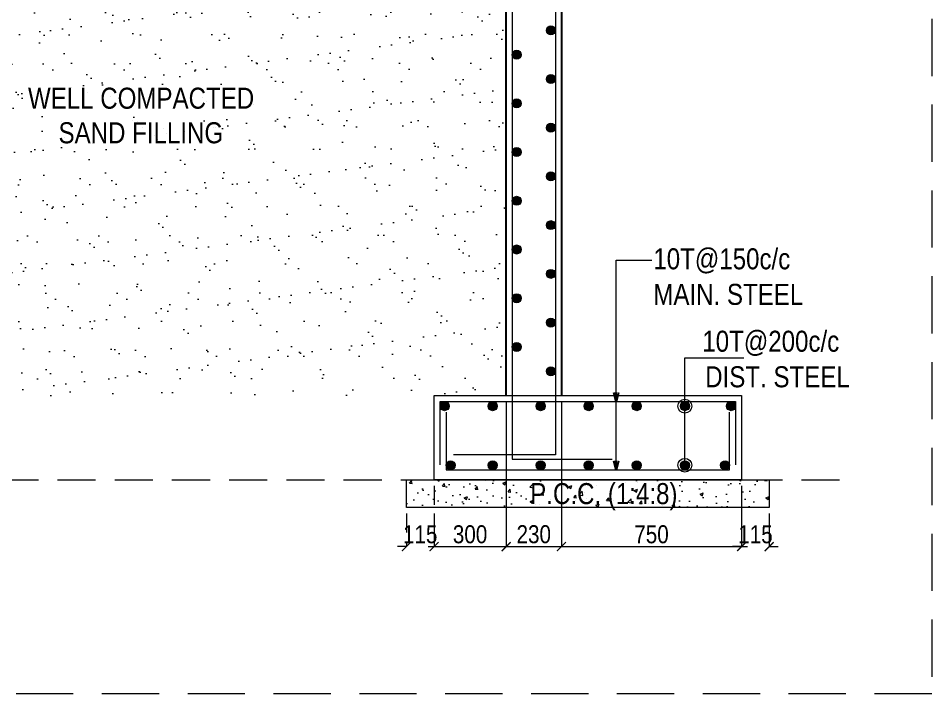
# Model space of a CAD drawing. Header units: millimetres. Extents: x 1112055 to 3390982, y -148532 to 766891.
# Drawn here: x 1851232 to 1866435, y 267857 to 279104 of the extents above; entities that cross this region are included whole.
import ezdxf

# ---------------------------------------------------------------- set-up
doc = ezdxf.new("R2010")
doc.units = ezdxf.units.MM
doc.header["$PDMODE"] = 35
doc.header["$PDSIZE"] = -25
doc.linetypes.add('Hidden', pattern=[9.525, 6.35, -3.175])
for name, color, linetype, lineweight in [('A_Levels', 150, 'Hidden', 13), ('B FINAL COLUMN', 1, 'Continuous', 30), ('B FOOTING', 49, 'Continuous', 20), ('B HATCH', 250, 'Continuous', 0), ('B P.C.C', 251, 'Continuous', 0), ('B STEEL', 34, 'Continuous', 15), ('B STEEL TEXT', 7, 'Continuous', 15), ('B-ST DIM', 250, 'Continuous', 18)]:
    doc.layers.add(name, color=color, linetype=linetype, lineweight=lineweight)
doc.styles.add('ARIAL', font='arial.ttf')
doc.styles.add('Q1', font='g13f12d.shx', dxfattribs={"width": 0.8})
doc.styles.add('SWINC', font='swissc.ttf')
doc.dimstyles.new('BH-STD', dxfattribs={"dimscale": 0, "dimtxt": 230, "dimasz": 125, "dimexe": 0, "dimexo": 100, "dimgap": 50, "dimtad": 1, "dimdec": 0, "dimzin": 1, "dimdsep": 46, "dimtxsty": 'Q1', "dimblk": 'ARCHTICK', "dimcen": 1, "dimdle": 100, "dimclrd": 250, "dimclre": 250, "dimclrt": 256, "dimadec": 0, "dimazin": 0, "dimtfac": 1, "dimtdec": 0, "dimtix": 1, "dimtofl": 0, "dimtmove": 0, "dimatfit": 2, "dimfxl": 1, "dimtolj": 1, "dimtzin": 0, "dimlwd": 9, "dimlwe": 9, "dimarcsym": 0})
doc.dimstyles.new('DIM 1', dxfattribs={"dimscale": 0, "dimtxt": 230, "dimasz": 150, "dimexe": 0.18, "dimexo": 0.0625, "dimgap": 0.5, "dimtad": 1, "dimdec": 0, "dimzin": 0, "dimdsep": 46, "dimtxsty": 'ARIAL', "dimblk": 'OBLIQUE', "dimcen": 6, "dimse1": 1, "dimse2": 1, "dimclrd": 256, "dimclrt": 256, "dimadec": 0, "dimazin": 2, "dimtfac": 0.75, "dimtdec": 0, "dimtix": 1, "dimtofl": 0, "dimtmove": 1, "dimatfit": 3, "dimldrblk": 'OPEN30', "dimfxl": 0.18, "dimfrac": 1, "dimtolj": 1, "dimtzin": 0, "dimlwd": -1, "dimarcsym": 0})

# ---------------------------------------------------------------- blocks, each defined once
blk = doc.blocks.new('_ArchTick')
at = {"color": 0, "linetype": 'ByBlock', "const_width": 0.15}
blk.add_lwpolyline([(-0.5, -0.5), (0.5, 0.5)], dxfattribs=at)
blk = doc.blocks.new('*D76')
at = {"layer": 'B-ST DIM', "color": 7, "lineweight": 9, "ltscale": 50, "transparency": 16777216}
for p, q in [((1859351, 272720), (1859351, 270306)), ((1858051, 270306), (1859451, 270306))]:
    blk.add_line(p, q, dxfattribs=at)
at = {"layer": 'B-ST DIM', "color": 7, "linetype": 'Hidden', "lineweight": 9, "ltscale": 50, "transparency": 16777216}
blk.add_line((1858151, 271320), (1858151, 270306), dxfattribs=at)
at = {"layer": 'Defpoints', "color": 0, "ltscale": 50, "transparency": 16777216}
for p in [(1859351, 272820), (1858151, 271420), (1859351, 270306)]:
    blk.add_point(p, dxfattribs=at)
at = {"layer": 'B-ST DIM', "color": 7, "lineweight": 9, "ltscale": 50, "transparency": 16777216, "xscale": 150, "yscale": 150, "zscale": 150, "rotation": 180}
blk.add_blockref('_ArchTick', (1858151, 270306), dxfattribs=at)
at = {"layer": 'B-ST DIM', "color": 7, "lineweight": 9, "ltscale": 50, "transparency": 16777216, "xscale": 150, "yscale": 150, "zscale": 150}
blk.add_blockref('_ArchTick', (1859351, 270306), dxfattribs=at)
at = {"layer": 'B-ST DIM', "color": 7, "ltscale": 50, "transparency": 16777216, "insert": (1858751, 270510), "char_height": 300, "attachment_point": 5, "style": 'SWINC'}
blk.add_mtext('\\A1;300', dxfattribs=at)
blk = doc.blocks.new('*D77')
at = {"layer": 'B-ST DIM', "color": 7, "linetype": 'Hidden', "lineweight": 9, "ltscale": 50, "transparency": 16777216}
blk.add_line((1859351, 272720), (1859351, 270306), dxfattribs=at)
at = {"layer": 'B-ST DIM', "color": 7, "lineweight": 9, "ltscale": 50, "transparency": 16777216}
for p, q in [((1860271, 272720), (1860271, 270306)), ((1859251, 270306), (1860371, 270306))]:
    blk.add_line(p, q, dxfattribs=at)
at = {"layer": 'Defpoints', "color": 0, "ltscale": 50, "transparency": 16777216}
for p in [(1859351, 272820), (1860271, 272820), (1860271, 270306)]:
    blk.add_point(p, dxfattribs=at)
at = {"layer": 'B-ST DIM', "color": 7, "lineweight": 9, "ltscale": 50, "transparency": 16777216, "xscale": 150, "yscale": 150, "zscale": 150, "rotation": 180}
blk.add_blockref('_ArchTick', (1859351, 270306), dxfattribs=at)
at = {"layer": 'B-ST DIM', "color": 7, "lineweight": 9, "ltscale": 50, "transparency": 16777216, "xscale": 150, "yscale": 150, "zscale": 150}
blk.add_blockref('_ArchTick', (1860271, 270306), dxfattribs=at)
at = {"layer": 'B-ST DIM', "color": 7, "ltscale": 50, "transparency": 16777216, "insert": (1859811, 270511), "char_height": 300, "attachment_point": 5, "style": 'SWINC'}
blk.add_mtext('\\A1;230', dxfattribs=at)
blk = doc.blocks.new('*D78')
at = {"layer": 'B-ST DIM', "color": 7, "linetype": 'Hidden', "lineweight": 9, "ltscale": 50, "transparency": 16777216}
blk.add_line((1860271, 272720), (1860271, 270306), dxfattribs=at)
at = {"layer": 'B-ST DIM', "color": 7, "lineweight": 9, "ltscale": 50, "transparency": 16777216}
for p, q in [((1863271, 271320), (1863271, 270306)), ((1860171, 270306), (1863371, 270306))]:
    blk.add_line(p, q, dxfattribs=at)
at = {"layer": 'Defpoints', "color": 0, "ltscale": 50, "transparency": 16777216}
for p in [(1860271, 272820), (1863271, 271420), (1863271, 270306)]:
    blk.add_point(p, dxfattribs=at)
at = {"layer": 'B-ST DIM', "color": 7, "lineweight": 9, "ltscale": 50, "transparency": 16777216, "xscale": 150, "yscale": 150, "zscale": 150, "rotation": 180}
blk.add_blockref('_ArchTick', (1860271, 270306), dxfattribs=at)
at = {"layer": 'B-ST DIM', "color": 7, "lineweight": 9, "ltscale": 50, "transparency": 16777216, "xscale": 150, "yscale": 150, "zscale": 150}
blk.add_blockref('_ArchTick', (1863271, 270306), dxfattribs=at)
at = {"layer": 'B-ST DIM', "color": 7, "ltscale": 50, "transparency": 16777216, "insert": (1861771, 270510), "char_height": 300, "attachment_point": 5, "style": 'SWINC'}
blk.add_mtext('\\A1;750', dxfattribs=at)
blk = doc.blocks.new('*D79')
at = {"layer": 'B-ST DIM', "color": 7, "linetype": 'Hidden', "lineweight": 9, "ltscale": 50, "transparency": 16777216}
blk.add_line((1857691, 270860), (1857691, 270306), dxfattribs=at)
at = {"layer": 'B-ST DIM', "color": 7, "lineweight": 9, "ltscale": 50, "transparency": 16777216}
for p, q in [((1858151, 270860), (1858151, 270306)), ((1857691, 270306), (1857541, 270306)), ((1858151, 270306), (1858301, 270306))]:
    blk.add_line(p, q, dxfattribs=at)
at = {"layer": 'Defpoints', "color": 0, "ltscale": 50, "transparency": 16777216}
for p in [(1857691, 270960), (1858151, 270960), (1858151, 270306)]:
    blk.add_point(p, dxfattribs=at)
at = {"layer": 'B-ST DIM', "color": 7, "lineweight": 9, "ltscale": 50, "transparency": 16777216, "xscale": 150, "yscale": 150, "zscale": 150}
blk.add_blockref('_ArchTick', (1857691, 270306), dxfattribs=at)
at = {"layer": 'B-ST DIM', "color": 7, "lineweight": 9, "ltscale": 50, "transparency": 16777216, "xscale": 150, "yscale": 150, "zscale": 150, "rotation": 180}
blk.add_blockref('_ArchTick', (1858151, 270306), dxfattribs=at)
at = {"layer": 'B-ST DIM', "color": 7, "ltscale": 50, "transparency": 16777216, "insert": (1857921, 270510), "char_height": 300, "attachment_point": 5, "style": 'SWINC'}
blk.add_mtext('\\A1;115', dxfattribs=at)
blk = doc.blocks.new('*D80')
at = {"layer": 'B-ST DIM', "color": 7, "linetype": 'Hidden', "lineweight": 9, "ltscale": 50, "transparency": 16777216}
blk.add_line((1863271, 270860), (1863271, 270306), dxfattribs=at)
at = {"layer": 'B-ST DIM', "color": 7, "lineweight": 9, "ltscale": 50, "transparency": 16777216}
for p, q in [((1863731, 270860), (1863731, 270306)), ((1863271, 270306), (1863121, 270306)), ((1863731, 270306), (1863881, 270306))]:
    blk.add_line(p, q, dxfattribs=at)
at = {"layer": 'Defpoints', "color": 0, "ltscale": 50, "transparency": 16777216}
for p in [(1863271, 270960), (1863731, 270960), (1863731, 270306)]:
    blk.add_point(p, dxfattribs=at)
at = {"layer": 'B-ST DIM', "color": 7, "lineweight": 9, "ltscale": 50, "transparency": 16777216, "xscale": 150, "yscale": 150, "zscale": 150}
blk.add_blockref('_ArchTick', (1863271, 270306), dxfattribs=at)
at = {"layer": 'B-ST DIM', "color": 7, "lineweight": 9, "ltscale": 50, "transparency": 16777216, "xscale": 150, "yscale": 150, "zscale": 150, "rotation": 180}
blk.add_blockref('_ArchTick', (1863731, 270306), dxfattribs=at)
at = {"layer": 'B-ST DIM', "color": 7, "ltscale": 50, "transparency": 16777216, "insert": (1863501, 270510), "char_height": 300, "attachment_point": 5, "style": 'SWINC'}
blk.add_mtext('\\A1;115', dxfattribs=at)
blk = doc.blocks.new('_Oblique')
at = {"color": 0, "linetype": 'ByBlock', "lineweight": -2}
blk.add_line((-0.5, -0.5), (0.5, 0.5), dxfattribs=at)
blk = doc.blocks.new('_Open30')
at = {"color": 0, "linetype": 'ByBlock', "lineweight": -2}
for p, q in [((-1, 0.27), (0, 0)), ((0, 0), (-1, -0.27)), ((0, 0), (-1, 0))]:
    blk.add_line(p, q, dxfattribs=at)

msp = doc.modelspace()

# ---------------------------------------------------------------- hatches: boundary and pattern name
at = {"layer": 'B HATCH', "lineweight": 0}
h = msp.add_hatch(dxfattribs=at)
h.set_pattern_fill('AR-SAND', color=250, scale=15, style=0)
h.set_pattern_definition([(37.5, (265042.1, -248626.4), (-24.00047, 734.11986), [0, -579.12, 0, -647.7, 0, -619.125]), (7.5, (265042.1, -248626.4), (674.2849, 1075.23765), [0, -312.42, 0, -521.97, 0, -200.025]), (327.5, (264573.5, -248626.4), (1186.48856, 2.15578), [0, -190.5, 0, -685.8, 0, -895.35]), (317.5, (264573.5, -248626.4), (1145.3347, 334.394), [0, -95.25, 0, -449.58, 0, -514.35])])
h.paths.add_polyline_path([(1844610.5, 272815.3), (1859350.8, 272819.9), (1859350.8, 280159.9), (1855890.8, 280159.9), (1855842.6, 280208.1), (1855734.5, 280316.2), (1853690.8, 282359.9), (1844610.5, 282359.9)])
h = msp.add_hatch(dxfattribs=at)
h.set_pattern_fill('AR-CONC', color=250, scale=3, style=0)
h.set_pattern_definition([(50, (279162.12, -248626.4), (546.55401, -47.81726), [57.15, -628.65]), (355, (279162.1, -248626.4), (-105.73026, 573.17054), [45.72, -502.92175]), (100.451445, (279207.67, -248630.37), (440.82374, 525.35326), [48.57003, -534.27073]), (46.1842, (279162.1, -248474), (813.23712, -126.12698), [85.725, -942.975]), (96.63556, (279229.9, -248484.5), (712.2124, 742.27837), [72.85507, -801.40682]), (351.18415, (279162.1, -248474), (712.2124, 742.27837), [68.5799, -754.3792]), (21, (279238.32, -248512.1), (454.84317, -306.7956), [57.15, -628.65]), (326, (279238.3, -248512.1), (185.40609, 552.5639), [45.72, -502.92]), (71.451445, (279276.23, -248537.65), (640.24926, 245.7683), [48.57003, -534.26981]), (37.5, (279162.12, -248626.38), (9.26581, 253.665117), [0, -496.824, 0, -510.54, 0, -504.825]), (7.5, (279162.12, -248626.38), (200.458988, 300.541724), [0, -291.084, 0, -485.394, 0, -192.405]), (327.5, (278992.2, -248626.38), (406.771786, -17.186232), [0, -190.5, 0, -594.36, 0, -788.67]), (317.5, (278916, -248626.4), (444.387544, 76.27947), [0, -247.65, 0, -394.716, 0, -560.07])])
h.paths.add_polyline_path([(1857690.8, 271419.9), (1863730.7, 271419.9), (1863730.7, 270959.9), (1857690.8, 270959.9)])
at = {"layer": 'B STEEL'}
h = msp.add_hatch(color=256, dxfattribs=at)
h.dxf.hatch_style = 1
edge = h.paths.add_edge_path()
edge.add_arc((1860095.8, 278901.2), 75, 0, 360)
h = msp.add_hatch(color=256, dxfattribs=at)
h.dxf.hatch_style = 1
edge = h.paths.add_edge_path()
edge.add_arc((1859525.8, 278495.9), 75, 0, 360)
h = msp.add_hatch(color=256, dxfattribs=at)
h.dxf.hatch_style = 1
edge = h.paths.add_edge_path()
edge.add_arc((1860095.8, 278090.6), 75, 0, 360)
h = msp.add_hatch(color=256, dxfattribs=at)
h.dxf.hatch_style = 1
edge = h.paths.add_edge_path()
edge.add_arc((1859525.8, 277685.3), 75, 0, 360)
h = msp.add_hatch(color=256, dxfattribs=at)
h.dxf.hatch_style = 1
edge = h.paths.add_edge_path()
edge.add_arc((1860095.8, 277280), 75, 0, 360)
h = msp.add_hatch(color=256, dxfattribs=at)
h.dxf.hatch_style = 1
edge = h.paths.add_edge_path()
edge.add_arc((1859525.8, 276874.7), 75, 0, 360)
h = msp.add_hatch(color=256, dxfattribs=at)
h.dxf.hatch_style = 1
edge = h.paths.add_edge_path()
edge.add_arc((1860095.8, 276469.4), 75, 0, 360)
h = msp.add_hatch(color=256, dxfattribs=at)
h.dxf.hatch_style = 1
edge = h.paths.add_edge_path()
edge.add_arc((1859525.8, 276064.1), 75, 0, 360)
h = msp.add_hatch(color=256, dxfattribs=at)
h.dxf.hatch_style = 1
edge = h.paths.add_edge_path()
edge.add_arc((1860095.8, 275658.8), 75, 0, 360)
h = msp.add_hatch(color=256, dxfattribs=at)
h.dxf.hatch_style = 1
edge = h.paths.add_edge_path()
edge.add_arc((1859525.8, 275253.5), 75, 0, 360)
h = msp.add_hatch(color=256, dxfattribs=at)
h.dxf.hatch_style = 1
edge = h.paths.add_edge_path()
edge.add_arc((1860095.8, 274848.2), 75, 0, 360)
h = msp.add_hatch(color=256, dxfattribs=at)
h.dxf.hatch_style = 1
edge = h.paths.add_edge_path()
edge.add_arc((1859525.8, 274442.9), 75, 0, 360)
h = msp.add_hatch(color=256, dxfattribs=at)
h.dxf.hatch_style = 1
edge = h.paths.add_edge_path()
edge.add_arc((1860095.8, 274037.6), 75, 0, 360)
h = msp.add_hatch(color=256, dxfattribs=at)
h.dxf.hatch_style = 1
edge = h.paths.add_edge_path()
edge.add_arc((1859525.8, 273632.3), 75, 0, 360)
h = msp.add_hatch(color=256, dxfattribs=at)
h.dxf.hatch_style = 1
edge = h.paths.add_edge_path()
edge.add_arc((1860095.8, 273227), 75, 0, 360)
h = msp.add_hatch(color=256, dxfattribs=at)
h.dxf.hatch_style = 1
edge = h.paths.add_edge_path()
edge.add_arc((1858325.8, 272644.9), 75, 0, 360)
h = msp.add_hatch(color=256, dxfattribs=at)
h.dxf.hatch_style = 1
edge = h.paths.add_edge_path()
edge.add_arc((1859125.8, 272644.9), 75, 0, 360)
h = msp.add_hatch(color=256, dxfattribs=at)
h.dxf.hatch_style = 1
edge = h.paths.add_edge_path()
edge.add_arc((1859925.8, 272644.9), 75, 0, 360)
h = msp.add_hatch(color=256, dxfattribs=at)
h.dxf.hatch_style = 1
edge = h.paths.add_edge_path()
edge.add_arc((1860725.8, 272644.9), 75, 0, 360)
h = msp.add_hatch(color=256, dxfattribs=at)
h.dxf.hatch_style = 1
edge = h.paths.add_edge_path()
edge.add_arc((1861525.8, 272644.9), 75, 0, 360)
h = msp.add_hatch(color=256, dxfattribs=at)
h.dxf.hatch_style = 1
edge = h.paths.add_edge_path()
edge.add_arc((1862325.8, 272644.9), 75, 0, 360)
h = msp.add_hatch(color=256, dxfattribs=at)
h.dxf.hatch_style = 1
edge = h.paths.add_edge_path()
edge.add_arc((1863095.7, 272644.9), 75, 0, 360)
h = msp.add_hatch(color=256, dxfattribs=at)
h.dxf.hatch_style = 1
edge = h.paths.add_edge_path()
edge.add_arc((1858425.8, 271660.7), 75, 0, 360)
h = msp.add_hatch(color=256, dxfattribs=at)
h.dxf.hatch_style = 1
edge = h.paths.add_edge_path()
edge.add_arc((1859125.8, 271660.7), 75, 0, 360)
h = msp.add_hatch(color=256, dxfattribs=at)
h.dxf.hatch_style = 1
edge = h.paths.add_edge_path()
edge.add_arc((1859925.8, 271660.7), 75, 0, 360)
h = msp.add_hatch(color=256, dxfattribs=at)
h.dxf.hatch_style = 1
edge = h.paths.add_edge_path()
edge.add_arc((1860725.8, 271660.7), 75, 0, 360)
h = msp.add_hatch(color=256, dxfattribs=at)
h.dxf.hatch_style = 1
edge = h.paths.add_edge_path()
edge.add_arc((1861525.8, 271660.7), 75, 0, 360)
h = msp.add_hatch(color=256, dxfattribs=at)
h.dxf.hatch_style = 1
edge = h.paths.add_edge_path()
edge.add_arc((1862325.8, 271660.7), 75, 0, 360)
h = msp.add_hatch(color=256, dxfattribs=at)
h.dxf.hatch_style = 1
edge = h.paths.add_edge_path()
edge.add_arc((1862995.7, 271660.7), 75, 0, 360)

# ---------------------------------------------------------------- linework, layer by layer
at = {"layer": 'A_Levels', "linetype": 'Hidden', "ltscale": 100}
msp.add_line((1829976.5, 271419.9), (1865043.6, 271419.9), dxfattribs=at)
at = {"layer": 'B FINAL COLUMN', "lineweight": 25}
msp.add_line((1859350.8, 272819.9), (1859350.8, 297219.9), dxfattribs=at)
msp.add_lwpolyline([(1843690.5, 297819.9), (1860270.8, 297819.9), (1860270.8, 272819.9)], dxfattribs=at)
at = {"layer": 'B FOOTING'}
for points in [[(1858150.8, 272819.9), (1863270.7, 272819.9), (1863270.7, 271419.9), (1858150.8, 271419.9)], [(1857690.8, 271419.9), (1863730.7, 271419.9), (1863730.7, 270959.9), (1857690.8, 270959.9)]]:
    msp.add_lwpolyline(points, close=True, dxfattribs=at)
at = {"layer": 'B P.C.C', "color": 250, "linetype": 'Hidden', "lineweight": 0, "ltscale": 150}
msp.add_lwpolyline([(1829050.6, 303382.9), (1866434.6, 303382.9), (1866434.6, 267856.6), (1829050.6, 267856.6)], close=True, dxfattribs=at)
at = {"layer": 'B STEEL', "flags": 128}
for points in [[(1858408.4, 297719.9), (1860170.8, 297719.9), (1860170.8, 271835.5), (1858476.4, 271835.5)], [(1860133.6, 297619.9), (1859450.8, 297619.9), (1859450.8, 271764), (1861117.1, 271764)]]:
    msp.add_lwpolyline(points, dxfattribs=at)
at = {"layer": 'B STEEL'}
for points in [[(1858250.8, 271670.5), (1858250.8, 272719.9), (1863170.7, 272719.9), (1863170.7, 271670.5)], [(1858350.8, 272544.5), (1858350.8, 271585.7), (1863070.7, 271585.7), (1863070.7, 272544.5)]]:
    msp.add_lwpolyline(points, dxfattribs=at)
for centre in [(1860095.8, 278901.2), (1859525.8, 278495.9), (1860095.8, 278090.6), (1859525.8, 277685.3), (1860095.8, 277280), (1859525.8, 276874.7), (1860095.8, 276469.4), (1859525.8, 276064.1), (1860095.8, 275658.8), (1859525.8, 275253.5), (1860095.8, 274848.2), (1859525.8, 274442.9), (1860095.8, 274037.6), (1859525.8, 273632.3), (1860095.8, 273227), (1858325.8, 272644.9), (1859125.8, 272644.9), (1859925.8, 272644.9), (1860725.8, 272644.9), (1861525.8, 272644.9), (1862325.8, 272644.9), (1863095.7, 272644.9), (1858425.8, 271660.7), (1859125.8, 271660.7), (1859925.8, 271660.7), (1860725.8, 271660.7), (1861525.8, 271660.7), (1862325.8, 271660.7), (1862995.7, 271660.7)]:
    msp.add_circle(centre, 75, dxfattribs=at)

# ---------------------------------------------------------------- texts
at = {"layer": 'B STEEL TEXT', "lineweight": 9, "style": 'SWINC'}
for s, p in [('WELL COMPACTED', (1851393.5, 277597.8)), ('SAND FILLING', (1851902, 277022.1)), ('10T@150c/c', (1861801.3, 274923.4)), ('MAIN. STEEL', (1861801.3, 274331.8)), ('10T@200c/c', (1862616.4, 273550.9)), ('DIST. STEEL', (1862664.3, 272959.4)), ('P.C.C. (1:4:8)', (1859752.1, 271013.8))]:
    msp.add_text(s, height=350, dxfattribs=at).set_placement(p)

# ---------------------------------------------------------------- dimensions: what is measured, and where the dimension line sits
at = {"layer": 'B-ST DIM', "ltscale": 50}
for base, p1, p2, picture, middle in [((1859350.8, 270306.4), (1858150.8, 271419.9), (1859350.8, 272819.9), '*D76', (1858750.8, 270510.2)), ((1860270.8, 270306.4), (1859350.8, 272819.9), (1860270.8, 272819.9), '*D77', (1859810.8, 270510.6)), ((1863270.7, 270306.4), (1860270.8, 272819.9), (1863270.7, 271419.9), '*D78', (1861770.7, 270510.2)), ((1858150.8, 270306.4), (1857690.8, 270959.9), (1858150.8, 270959.9), '*D79', (1857920.8, 270510.4)), ((1863730.7, 270306.4), (1863270.7, 270959.9), (1863730.7, 270959.9), '*D80', (1863500.7, 270510.4))]:
    dim = msp.add_linear_dim(base=base, p1=p1, p2=p2, dimstyle='BH-STD', override={"dimscale": 1, "dimtxt": 300, "dimasz": 150, "dimlfac": 0.25, "dimtxsty": 'SWINC', "dimclrd": 7, "dimclre": 7, "dimclrt": 7}, dxfattribs=at)
    dim.commit()
    dim.dimension.update_dxf_attribs({"geometry": picture, "text_midpoint": middle})

# ---------------------------------------------------------------- leaders
at = {"layer": 'B STEEL TEXT', "lineweight": 5}
for points in [[(1861182.6, 271585.7), (1861182.6, 275076.5), (1861776.6, 275076.5)], [(1861182.6, 272719.9), (1861182.6, 275076.5), (1861776.6, 275076.5)]]:
    msp.add_leader(points, dimstyle='DIM 1', override={"dimscale": 1, "dimtad": 0, "dimtxsty": 'SWINC', "dimfxlon": 1, "dimlwd": 5, "dimarcsym": 2}, dxfattribs=at)
at = {"layer": 'B STEEL TEXT', "lineweight": 9}
for points in [[(1862325.8, 271660.7), (1862325.8, 273447.3), (1863310.1, 273447.3)], [(1862325.8, 272644.9), (1862325.8, 273447.3), (1863310.1, 273447.3)]]:
    msp.add_leader(points, dimstyle='DIM 1', override={"dimscale": 1, "dimasz": 230, "dimtad": 0, "dimtxsty": 'SWINC', "dimldrblk": 'DotBlank', "dimfxlon": 1, "dimarcsym": 2}, dxfattribs=at)

doc.saveas('drawing.dxf')
